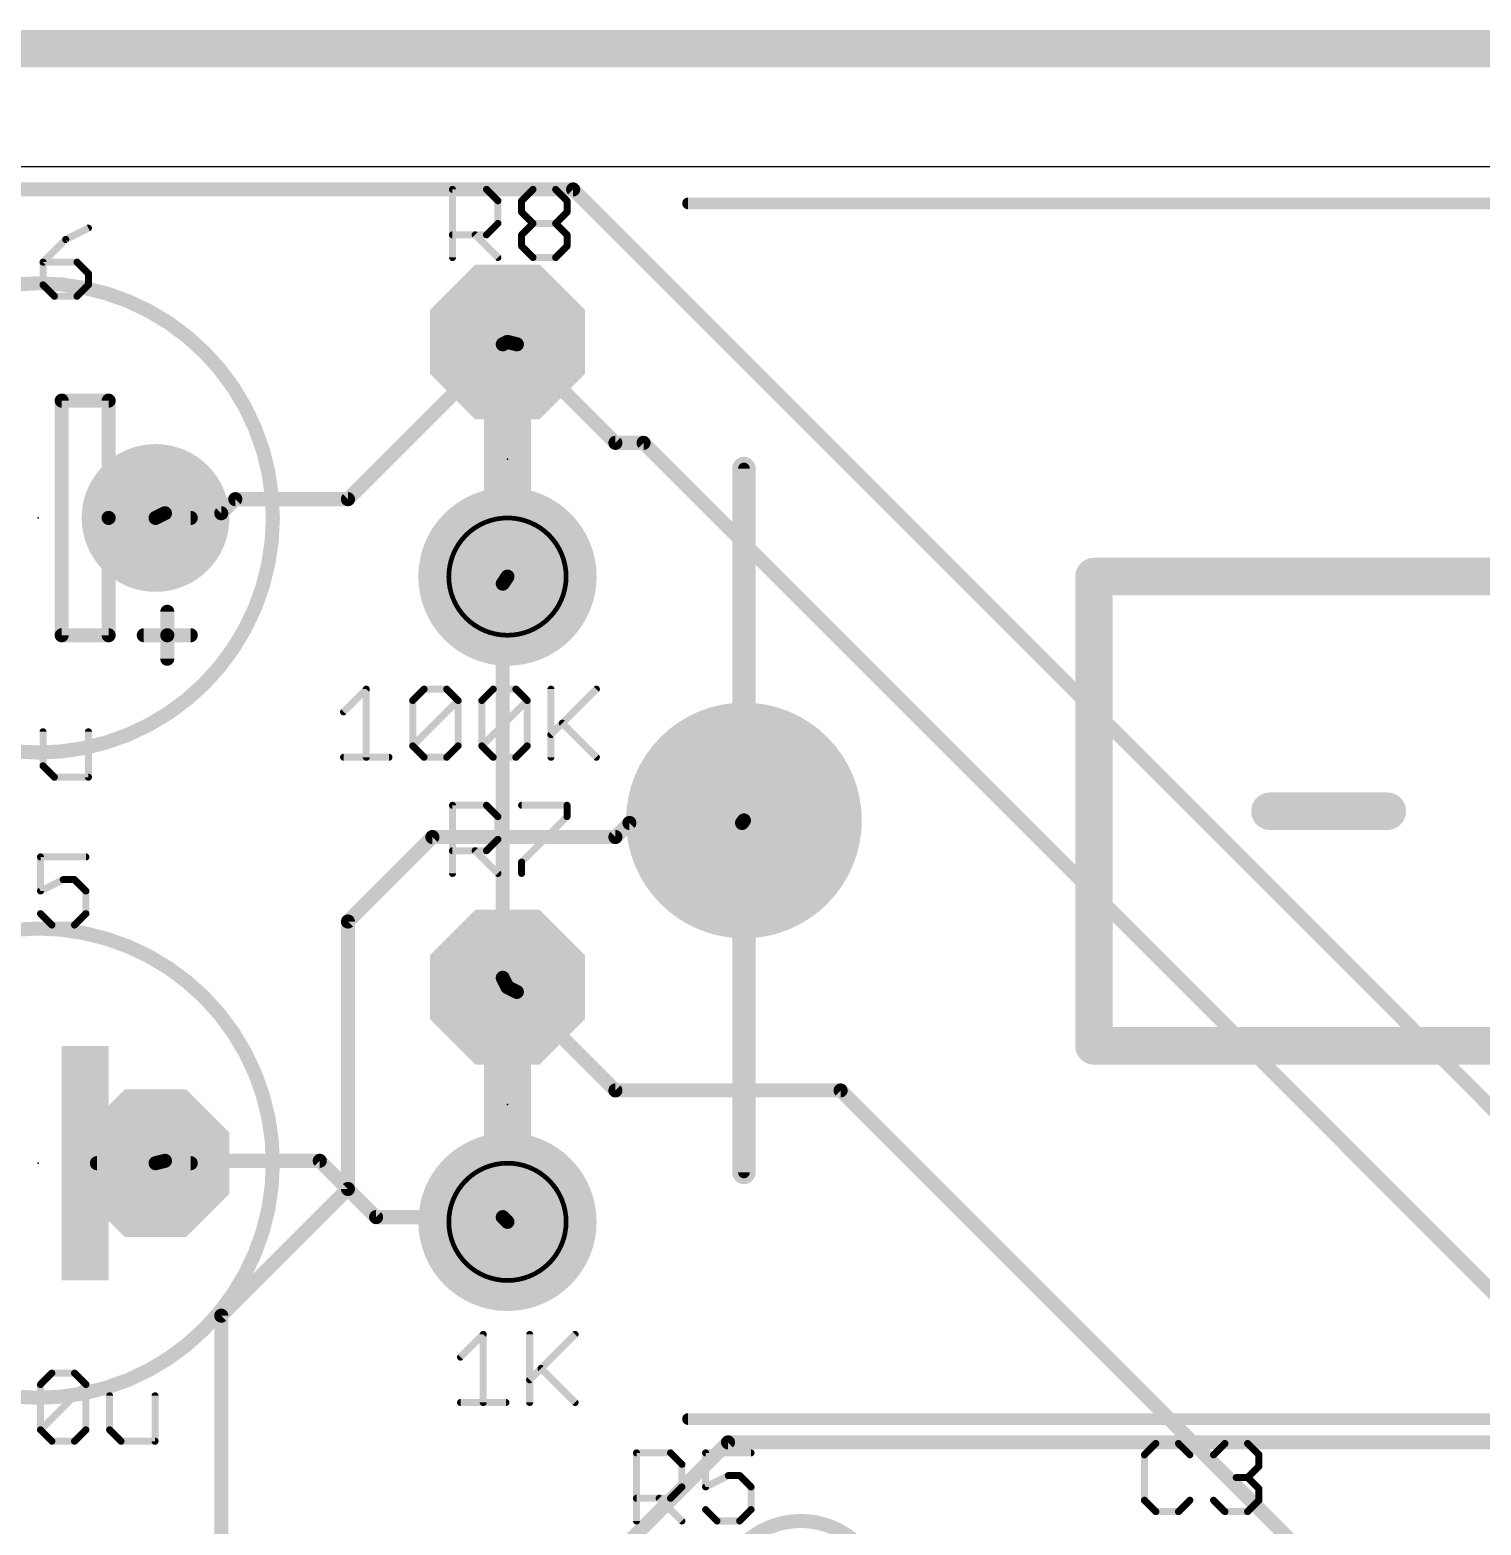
# Model space of a CAD drawing. Extents: x -1.5 to 62.4, y -3.7 to 27.9.
# Drawn here: x 7.53 to 23.24, y 10.69 to 26.87 of the extents above; entities that cross this region are included whole.
import ezdxf

# ---------------------------------------------------------------- set-up
doc = ezdxf.new("R2010")
doc.units = 0
for name, color, linetype in [('1', 22, 'CONTINUOUS'), ('16', 175, 'CONTINUOUS'), ('17', 82, 'CONTINUOUS'), ('20', 7, 'CONTINUOUS'), ('21', 253, 'CONTINUOUS'), ('23', 7, 'CONTINUOUS'), ('25', 253, 'CONTINUOUS'), ('27', 253, 'CONTINUOUS'), ('41', 22, 'CONTINUOUS'), ('51', 253, 'CONTINUOUS')]:
    doc.layers.add(name, color=color, linetype=linetype)

# ---------------------------------------------------------------- blocks, each defined once
blk = doc.blocks.new('ROUNDP')
at = {"const_width": 0.5}
blk.add_lwpolyline([(0, -0.25, 1), (0, 0.25, 1), (0, -0.25)], format="xyb", dxfattribs=at)
blk = doc.blocks.new('RECT')
blk.add_solid([(-0.5, -0.5), (0.5, -0.5), (-0.5, 0.5), (0.5, 0.5)])
blk = doc.blocks.new('OCTAGONP')
at = {"const_width": 0.5}
blk.add_lwpolyline([(-0.25, -0.1036), (-0.25, 0.1036), (-0.1036, 0.25), (0.1036, 0.25), (0.25, 0.1036), (0.25, -0.1036), (0.1036, -0.25), (-0.1036, -0.25), (-0.25, -0.1036), (-0.25, 0.1036)], dxfattribs=at)

msp = doc.modelspace()

# ---------------------------------------------------------------- linework, layer by layer
at = {"layer": '1'}
for points, const_width in [([(-1.27, 26.67), (62.23, 26.67)], 0.4064), ([(12.6492, 23.4696), (10.9728, 21.7932)], 0.1524), ([(12.6492, 23.4696), (12.7, 23.495)], 0.1524), ([(9.7536, 21.7932), (9.6012, 21.6408)], 0.1524), ([(10.9728, 21.7932), (9.7536, 21.7932)], 0.1524), ([(8.9916, 21.6408), (8.89, 21.59)], 0.1524), ([(9.6012, 21.6408), (8.9916, 21.6408)], 0.1524), ([(12.6492, 20.8788), (12.7, 20.955)], 0.1524), ([(12.6492, 16.6116), (12.6492, 20.8788)], 0.1524), ([(12.6492, 16.6116), (12.7, 16.51)], 0.1524), ([(8.9916, 14.6304), (8.89, 14.605)], 0.1524), ([(10.668, 14.6304), (8.9916, 14.6304)], 0.1524), ([(11.2776, 14.0208), (10.668, 14.6304)], 0.1524), ([(12.6492, 14.0208), (11.2776, 14.0208)], 0.1524), ([(12.6492, 14.0208), (12.7, 13.97)], 0.1524), ([(15.0876, 11.5824), (13.4112, 9.906)], 0.1524), ([(30.0228, 11.5824), (15.0876, 11.5824)], 0.1524)]:
    msp.add_lwpolyline(points, dxfattribs=dict(at, const_width=const_width))
at = {"layer": '1', "const_width": 0.0762}
for points in [[(12.6322, 23.5037, 1), (12.6662, 23.4355)], [(12.6761, 23.4427, 1), (12.6223, 23.4965)], [(12.717, 23.4609, 1), (12.683, 23.5291)], [(9.7536, 21.8313, 1), (9.7536, 21.7551)], [(9.7805, 21.7663, 1), (9.7267, 21.8201)], [(10.9459, 21.8201, 1), (10.9997, 21.7663)], [(10.9728, 21.7551, 1), (10.9728, 21.8313)], [(8.9916, 21.6789, 1), (8.9916, 21.6027)], [(9.0086, 21.6067, 1), (8.9746, 21.6749)], [(9.5743, 21.6677, 1), (9.6281, 21.6139)], [(9.6012, 21.6027, 1), (9.6012, 21.6789)], [(8.873, 21.6241, 1), (8.907, 21.5559)], [(12.6873, 20.8788, 1), (12.6111, 20.8788)], [(12.6175, 20.8999, 1), (12.6809, 20.8577)], [(12.7317, 20.9339, 1), (12.6683, 20.9761)], [(12.6833, 16.6286, 1), (12.6151, 16.5946)], [(12.6111, 16.6116, 1), (12.6873, 16.6116)], [(12.6659, 16.493, 1), (12.7341, 16.527)], [(8.8808, 14.642, 1), (8.8992, 14.568)], [(8.9916, 14.6685, 1), (8.9916, 14.5923)], [(9.0008, 14.5934, 1), (8.9824, 14.6674)], [(10.6949, 14.6573, 1), (10.6411, 14.6035)], [(10.668, 14.5923, 1), (10.668, 14.6685)], [(11.2776, 14.0589, 1), (11.2776, 13.9827)], [(11.2507, 13.9939, 1), (11.3045, 14.0477)], [(12.6761, 14.0477, 1), (12.6223, 13.9939)], [(12.6492, 13.9827, 1), (12.6492, 14.0589)], [(12.6731, 13.9431, 1), (12.7269, 13.9969)], [(15.0876, 11.6205, 1), (15.0876, 11.5443)], [(15.1145, 11.5555, 1), (15.0607, 11.6093)]]:
    msp.add_lwpolyline(points, format="xyb", dxfattribs=at)
at = {"layer": '16'}
for points, const_width in [([(62.23, 26.67), (-1.27, 26.67)], 0.4064), ([(13.4112, 25.146), (5.334, 25.146)], 0.1524), ([(27.2796, 11.2776), (13.4112, 25.146)], 0.1524), ([(12.8016, 23.4696), (12.7, 23.495)], 0.1524), ([(12.8016, 23.4696), (13.8684, 22.4028)], 0.1524), ([(13.8684, 22.4028), (14.1732, 22.4028)], 0.1524), ([(14.1732, 22.4028), (25.7556, 10.8204)], 0.1524), ([(14.0208, 18.288), (13.8684, 18.1356)], 0.1524), ([(15.24, 18.288), (14.0208, 18.288)], 0.1524), ([(15.24, 18.288), (15.26, 18.315)], 0.1524), ([(11.8872, 18.1356), (10.9728, 17.2212)], 0.1524), ([(13.8684, 18.1356), (11.8872, 18.1356)], 0.1524), ([(10.9728, 17.2212), (10.9728, 14.3256)], 0.1524), ([(12.8016, 16.4592), (12.7, 16.51)], 0.1524), ([(12.8016, 16.4592), (13.8684, 15.3924)], 0.1524), ([(13.8684, 15.3924), (16.3068, 15.3924)], 0.1524), ([(16.3068, 15.3924), (23.0124, 8.6868)], 0.1524), ([(10.9728, 14.3256), (9.6012, 12.954)], 0.1524), ([(9.6012, 12.954), (9.6012, 5.9436)], 0.1524)]:
    msp.add_lwpolyline(points, dxfattribs=dict(at, const_width=const_width))
at = {"layer": '16', "const_width": 0.0762}
for points in [[(13.4381, 25.1729, 1), (13.3843, 25.1191)], [(13.4112, 25.1079, 1), (13.4112, 25.1841)], [(12.7092, 23.532, 1), (12.6908, 23.458)], [(12.8285, 23.4965, 1), (12.7747, 23.4427)], [(12.7924, 23.4326, 1), (12.8108, 23.5066)], [(13.8684, 22.4409, 1), (13.8684, 22.3647)], [(13.8415, 22.3759, 1), (13.8953, 22.4297)], [(14.2001, 22.4297, 1), (14.1463, 22.3759)], [(14.1732, 22.3647, 1), (14.1732, 22.4409)], [(14.0208, 18.3261, 1), (14.0208, 18.2499)], [(14.0477, 18.2611, 1), (13.9939, 18.3149)], [(15.2094, 18.3107, 1), (15.2706, 18.2653)], [(15.2906, 18.2923, 1), (15.2294, 18.3377)], [(15.24, 18.2499, 1), (15.24, 18.3261)], [(11.8872, 18.1737, 1), (11.8872, 18.0975)], [(11.9141, 18.1087, 1), (11.8603, 18.1625)], [(13.8415, 18.1625, 1), (13.8953, 18.1087)], [(13.8684, 18.0975, 1), (13.8684, 18.1737)], [(11.0109, 17.2212, 1), (10.9347, 17.2212)], [(10.9459, 17.2481, 1), (10.9997, 17.1943)], [(12.717, 16.5441, 1), (12.683, 16.4759)], [(12.8285, 16.4861, 1), (12.7747, 16.4323)], [(12.7846, 16.4251, 1), (12.8186, 16.4933)], [(13.8684, 15.4305, 1), (13.8684, 15.3543)], [(13.8415, 15.3655, 1), (13.8953, 15.4193)], [(16.3337, 15.4193, 1), (16.2799, 15.3655)], [(16.3068, 15.3543, 1), (16.3068, 15.4305)], [(10.9347, 14.3256, 1), (11.0109, 14.3256)], [(10.9997, 14.2987, 1), (10.9459, 14.3525)], [(9.6393, 12.954, 1), (9.5631, 12.954)], [(9.5743, 12.9809, 1), (9.6281, 12.9271)]]:
    msp.add_lwpolyline(points, format="xyb", dxfattribs=at)
at = {"layer": '20'}
msp.add_line((61.265, 25.39), (0, 25.39), dxfattribs=at)
at = {"layer": '21'}
for points, const_width in [([(7.62, 19.05, 1), (7.62, 24.13, 1), (7.62, 19.05)], 0.1524), ([(12.827, 22.352, 1), (12.573, 22.352)], 0.254), ([(12.573, 22.098, 1), (12.827, 22.098)], 0.254), ([(19.05, 21.0566, 1), (19.05, 20.8534)], 0.2032), ([(19.1516, 20.955, 1), (18.9484, 20.955)], 0.2032), ([(9.0551, 20.574, 1), (8.9789, 20.574)], 0.0762), ([(8.763, 20.3581, 1), (8.763, 20.2819)], 0.0762), ([(9.017, 20.3581, 1), (9.017, 20.2819)], 0.0762), ([(9.0551, 20.32, 1), (8.9789, 20.32)], 0.0762), ([(9.017, 20.2819, 1), (9.017, 20.3581)], 0.0762), ([(9.271, 20.2819, 1), (9.271, 20.3581)], 0.0762), ([(8.9789, 20.32, 1), (9.0551, 20.32)], 0.0762), ([(8.9789, 20.066, 1), (9.0551, 20.066)], 0.0762), ([(20.955, 18.5166, 1), (20.955, 18.3134)], 0.2032), ([(22.225, 18.3134, 1), (22.225, 18.5166)], 0.2032), ([(7.62, 12.065, 1), (7.62, 17.145, 1), (7.62, 12.065)], 0.1524), ([(19.05, 15.9766, 1), (19.05, 15.7734)], 0.2032), ([(18.9484, 15.875, 1), (19.1516, 15.875)], 0.2032), ([(12.827, 15.367, 1), (12.573, 15.367)], 0.254), ([(12.573, 15.113, 1), (12.827, 15.113)], 0.254)]:
    msp.add_lwpolyline(points, format="xyb", dxfattribs=dict(at, const_width=const_width))
for points, const_width in [([(12.7, 22.098), (12.7, 22.352)], 0.508), ([(40.64, 20.955), (19.05, 20.955)], 0.4064), ([(19.05, 20.955), (19.05, 15.875)], 0.4064), ([(9.017, 20.574), (9.017, 20.32)], 0.1524), ([(9.017, 20.32), (8.763, 20.32)], 0.1524), ([(9.271, 20.32), (9.017, 20.32)], 0.1524), ([(9.017, 20.32), (9.017, 20.066)], 0.1524), ([(20.955, 18.415), (22.225, 18.415)], 0.4064), ([(19.05, 15.875), (40.64, 15.875)], 0.4064), ([(12.7, 15.113), (12.7, 15.367)], 0.508)]:
    msp.add_lwpolyline(points, dxfattribs=dict(at, const_width=const_width))
at = {"layer": '23'}
for p in [(12.7, 22.225), (7.62, 21.59), (12.7, 15.24), (7.62, 14.605)]:
    msp.add_point(p, dxfattribs=at)
at = {"layer": '25', "const_width": 0.0381}
for points in [[(12.1049, 25.1657, 1), (12.1049, 25.1276)], [(12.1239, 25.1466, 1), (12.0858, 25.1466)], [(12.487, 25.1601, 1), (12.46, 25.1332)], [(12.4735, 25.1276, 1), (12.4735, 25.1657)], [(12.9762, 25.1657, 1), (12.9762, 25.1276)], [(12.9896, 25.1332, 1), (12.9627, 25.1601)], [(13.2354, 25.1601, 1), (13.2084, 25.1332)], [(13.2219, 25.1276, 1), (13.2219, 25.1657)], [(12.6154, 25.0238, 1), (12.5773, 25.0238)], [(12.5829, 25.0103, 1), (12.6098, 25.0372)], [(12.8723, 25.0238, 1), (12.8342, 25.0238)], [(12.8398, 25.0372, 1), (12.8668, 25.0103)], [(12.8668, 24.9144, 1), (12.8398, 24.8874)], [(13.3638, 25.0238, 1), (13.3257, 25.0238)], [(13.3313, 25.0103, 1), (13.3582, 25.0372)], [(13.3582, 24.8874, 1), (13.3313, 24.9144)], [(8.1717, 24.7105, 1), (8.1546, 24.7446)], [(12.5773, 24.778, 1), (12.6154, 24.778)], [(12.6098, 24.7645, 1), (12.5829, 24.7915)], [(12.8342, 24.9009, 1), (12.8723, 24.9009)], [(12.9762, 24.7971, 1), (12.9762, 24.759)], [(12.9627, 24.7645, 1), (12.9896, 24.7915)], [(12.9896, 24.7645, 1), (12.9627, 24.7915)], [(13.2354, 24.7915, 1), (13.2084, 24.7645)], [(13.2084, 24.7915, 1), (13.2354, 24.7645)], [(13.2219, 24.759, 1), (13.2219, 24.7971)], [(13.3257, 24.9009, 1), (13.3638, 24.9009)], [(7.9089, 24.6217, 1), (7.9259, 24.5876)], [(7.9309, 24.5912, 1), (7.904, 24.6181)], [(12.1049, 24.6742, 1), (12.1049, 24.6361)], [(12.3641, 24.6686, 1), (12.3371, 24.6417)], [(12.46, 24.6686, 1), (12.487, 24.6417)], [(12.4735, 24.6361, 1), (12.4735, 24.6742)], [(12.8723, 24.6551, 1), (12.8342, 24.6551)], [(12.8398, 24.6686, 1), (12.8668, 24.6417)], [(13.3638, 24.6551, 1), (13.3257, 24.6551)], [(13.3313, 24.6417, 1), (13.3582, 24.6686)], [(12.5829, 24.3959, 1), (12.6098, 24.4229)], [(12.8342, 24.5323, 1), (12.8723, 24.5323)], [(12.8668, 24.5457, 1), (12.8398, 24.5188)], [(12.9762, 24.4285, 1), (12.9762, 24.3904)], [(12.9627, 24.3959, 1), (12.9896, 24.4229)], [(13.2084, 24.4229, 1), (13.2354, 24.3959)], [(13.2219, 24.3904, 1), (13.2219, 24.4285)], [(13.3257, 24.5323, 1), (13.3638, 24.5323)], [(13.3582, 24.5188, 1), (13.3313, 24.5457)], [(7.6907, 24.3589, 1), (7.6526, 24.3589)], [(7.6717, 24.378, 1), (7.6717, 24.3399)], [(7.6582, 24.3724, 1), (7.6852, 24.3454)], [(8.0538, 24.3724, 1), (8.0268, 24.3454)], [(8.0403, 24.3399, 1), (8.0403, 24.378)], [(12.0858, 24.4094, 1), (12.1239, 24.4094)], [(7.6526, 24.1132, 1), (7.6907, 24.1132)], [(7.6852, 24.1266, 1), (7.6582, 24.0997)], [(8.1822, 24.236, 1), (8.1441, 24.236)], [(8.1441, 24.1132, 1), (8.1822, 24.1132)], [(8.1497, 24.2226, 1), (8.1766, 24.2495)], [(8.1766, 24.0997, 1), (8.1497, 24.1266)], [(7.7946, 24.0094, 1), (7.7946, 23.9713)], [(7.7811, 23.9768, 1), (7.808, 24.0038)], [(8.0268, 24.0038, 1), (8.0538, 23.9768)], [(8.0403, 23.9713, 1), (8.0403, 24.0094)], [(7.6907, 19.2748, 1), (7.6526, 19.2748)], [(8.1822, 19.2748, 1), (8.1441, 19.2748)], [(7.6852, 18.9196, 1), (7.6582, 18.8927)], [(7.6526, 18.9062, 1), (7.6907, 18.9062)], [(7.7946, 18.8024, 1), (7.7946, 18.7643)], [(7.7811, 18.7698, 1), (7.808, 18.7968)], [(8.1441, 18.7833, 1), (8.1822, 18.7833)], [(8.1632, 18.7643, 1), (8.1632, 18.8024)], [(12.1049, 18.4982, 1), (12.1049, 18.4601)], [(12.1239, 18.4791, 1), (12.0858, 18.4791)], [(12.487, 18.4926, 1), (12.46, 18.4657)], [(12.4735, 18.4601, 1), (12.4735, 18.4982)], [(12.8533, 18.4982, 1), (12.8533, 18.4601)], [(13.3638, 18.4791, 1), (13.3257, 18.4791)], [(13.3448, 18.4601, 1), (13.3448, 18.4982)], [(12.6154, 18.3563, 1), (12.5773, 18.3563)], [(12.5829, 18.3428, 1), (12.6098, 18.3697)], [(13.3257, 18.3563, 1), (13.3638, 18.3563)], [(13.3582, 18.3428, 1), (13.3313, 18.3697)], [(12.5773, 18.1105, 1), (12.6154, 18.1105)], [(12.6098, 18.097, 1), (12.5829, 18.124)], [(12.1049, 18.0067, 1), (12.1049, 17.9686)], [(12.3641, 18.0011, 1), (12.3371, 17.9742)], [(12.46, 18.0011, 1), (12.487, 17.9742)], [(12.4735, 17.9686, 1), (12.4735, 18.0067)], [(7.6445, 17.9394, 1), (7.6445, 17.9013)], [(7.6636, 17.9203, 1), (7.6255, 17.9203)], [(8.136, 17.9013, 1), (8.136, 17.9394)], [(12.8723, 17.8648, 1), (12.8342, 17.8648)], [(12.8398, 17.8782, 1), (12.8668, 17.8513)], [(7.8903, 17.6936, 1), (7.8903, 17.6555)], [(7.8988, 17.6575, 1), (7.8817, 17.6916)], [(8.0266, 17.6881, 1), (7.9997, 17.6611)], [(8.0131, 17.6555, 1), (8.0131, 17.6936)], [(12.0858, 17.7419, 1), (12.1239, 17.7419)], [(12.5829, 17.7284, 1), (12.6098, 17.7554)], [(12.8342, 17.7419, 1), (12.8723, 17.7419)], [(7.636, 17.5688, 1), (7.653, 17.5347)], [(7.6255, 17.5517, 1), (7.6636, 17.5517)], [(8.1551, 17.5517, 1), (8.117, 17.5517)], [(8.1225, 17.5382, 1), (8.1495, 17.5652)], [(7.658, 17.3194, 1), (7.631, 17.2925)], [(8.117, 17.306, 1), (8.1551, 17.306)], [(8.1495, 17.2925, 1), (8.1225, 17.3194)], [(7.7674, 17.2021, 1), (7.7674, 17.164)], [(7.7539, 17.1696, 1), (7.7809, 17.1966)], [(7.9997, 17.1966, 1), (8.0266, 17.1696)], [(8.0131, 17.164, 1), (8.0131, 17.2021)], [(12.4568, 12.7514, 1), (12.4187, 12.7514)], [(12.4512, 12.738, 1), (12.4243, 12.7649)], [(12.9595, 12.7514, 1), (12.9214, 12.7514)], [(13.4454, 12.738, 1), (13.4184, 12.7649)], [(12.1785, 12.5192, 1), (12.2055, 12.4922)], [(7.7674, 12.3514, 1), (7.7674, 12.3133)], [(7.7809, 12.3189, 1), (7.7539, 12.3458)], [(8.0266, 12.3458, 1), (7.9997, 12.3189)], [(8.0131, 12.3133, 1), (8.0131, 12.3514)], [(13.0768, 12.3963, 1), (13.0498, 12.3693)], [(7.6636, 12.2095, 1), (7.6255, 12.2095)], [(7.631, 12.2229, 1), (7.658, 12.196)], [(8.1551, 12.2095, 1), (8.117, 12.2095)], [(8.1495, 12.196, 1), (8.1225, 12.2229)], [(8.1225, 12.196, 1), (8.1495, 12.2229)], [(12.9269, 12.2734, 1), (12.9539, 12.2465)], [(8.412, 12.0866, 1), (8.3739, 12.0866)], [(8.9035, 12.0866, 1), (8.8654, 12.0866)], [(12.192, 12.0333, 1), (12.192, 11.9952)], [(12.4187, 12.0142, 1), (12.4568, 12.0142)], [(12.6835, 11.9952, 1), (12.6835, 12.0333)], [(12.9214, 12.0142, 1), (12.9595, 12.0142)], [(13.4184, 12.0007, 1), (13.4454, 12.0277)], [(7.658, 11.7314, 1), (7.631, 11.7045)], [(7.631, 11.7314, 1), (7.658, 11.7045)], [(7.6255, 11.718, 1), (7.6636, 11.718)], [(8.117, 11.718, 1), (8.1551, 11.718)], [(8.1495, 11.7045, 1), (8.1225, 11.7314)], [(8.4064, 11.7314, 1), (8.3795, 11.7045)], [(8.3739, 11.718, 1), (8.412, 11.718)], [(7.7674, 11.6142, 1), (7.7674, 11.5761)], [(7.7539, 11.5816, 1), (7.7809, 11.6086)], [(7.9997, 11.6086, 1), (8.0266, 11.5816)], [(8.0131, 11.5761, 1), (8.0131, 11.6142)], [(8.5158, 11.6142, 1), (8.5158, 11.5761)], [(8.5023, 11.5816, 1), (8.5293, 11.6086)], [(8.8654, 11.5951, 1), (8.9035, 11.5951)], [(8.8844, 11.5761, 1), (8.8844, 11.6142)], [(14.097, 11.4878, 1), (14.097, 11.4497)], [(14.1161, 11.4687, 1), (14.078, 11.4687)], [(14.4791, 11.4822, 1), (14.4521, 11.4553)], [(14.4656, 11.4497, 1), (14.4656, 11.4878)], [(14.8454, 11.4878, 1), (14.8454, 11.4497)], [(14.8645, 11.4687, 1), (14.8264, 11.4687)], [(15.3369, 11.4497, 1), (15.3369, 11.4878)], [(19.719, 11.5894, 1), (19.719, 11.5513)], [(19.7324, 11.5569, 1), (19.7055, 11.5838)], [(19.9782, 11.5838, 1), (19.9512, 11.5569)], [(19.9647, 11.5513, 1), (19.9647, 11.5894)], [(20.4674, 11.5894, 1), (20.4674, 11.5513)], [(20.4809, 11.5569, 1), (20.4539, 11.5838)], [(20.7266, 11.5838, 1), (20.6997, 11.5569)], [(20.7131, 11.5513, 1), (20.7131, 11.5894)], [(14.6075, 11.3459, 1), (14.5694, 11.3459)], [(14.575, 11.3324, 1), (14.602, 11.3593)], [(19.6151, 11.4475, 1), (19.577, 11.4475)], [(19.5826, 11.4609, 1), (19.6096, 11.434)], [(20.0741, 11.434, 1), (20.1011, 11.4609)], [(20.331, 11.4609, 1), (20.358, 11.434)], [(20.8551, 11.4475, 1), (20.817, 11.4475)], [(20.817, 11.3246, 1), (20.8551, 11.3246)], [(20.8225, 11.434, 1), (20.8495, 11.4609)], [(20.8495, 11.3111, 1), (20.8225, 11.3381)], [(15.0912, 11.242, 1), (15.0912, 11.2039)], [(15.0997, 11.2059, 1), (15.0826, 11.24)], [(15.2275, 11.2365, 1), (15.2006, 11.2095)], [(15.214, 11.2039, 1), (15.214, 11.242)], [(20.5903, 11.2208, 1), (20.5903, 11.1827)], [(20.7266, 11.2152, 1), (20.6997, 11.1882)], [(20.6997, 11.2152, 1), (20.7266, 11.1882)], [(20.7131, 11.1827, 1), (20.7131, 11.2208)], [(14.097, 10.9963, 1), (14.097, 10.9582)], [(14.3562, 10.9907, 1), (14.3293, 10.9638)], [(14.4521, 10.9907, 1), (14.4791, 10.9638)], [(14.4656, 10.9582, 1), (14.4656, 10.9963)], [(14.5694, 11.1001, 1), (14.6075, 11.1001)], [(14.602, 11.0866, 1), (14.575, 11.1136)], [(14.8369, 11.1172, 1), (14.8539, 11.0831)], [(14.8264, 11.1001, 1), (14.8645, 11.1001)], [(15.3559, 11.1001, 1), (15.3178, 11.1001)], [(15.3234, 11.0866, 1), (15.3504, 11.1136)], [(20.8551, 11.0788, 1), (20.817, 11.0788)], [(20.8225, 11.0654, 1), (20.8495, 11.0923)], [(14.8589, 10.8678, 1), (14.8319, 10.8409)], [(15.3178, 10.8544, 1), (15.3559, 10.8544)], [(15.3504, 10.8409, 1), (15.3234, 10.8678)], [(19.6096, 10.9694, 1), (19.5826, 10.9425)], [(19.577, 10.956, 1), (19.6151, 10.956)], [(19.719, 10.8521, 1), (19.719, 10.814)], [(19.7055, 10.8196, 1), (19.7324, 10.8466)], [(19.9512, 10.8466, 1), (19.9782, 10.8196)], [(19.9647, 10.814, 1), (19.9647, 10.8521)], [(20.1011, 10.9425, 1), (20.0741, 10.9694)], [(20.358, 10.9694, 1), (20.331, 10.9425)], [(20.4674, 10.8521, 1), (20.4674, 10.814)], [(20.4539, 10.8196, 1), (20.4809, 10.8466)], [(20.6997, 10.8466, 1), (20.7266, 10.8196)], [(20.7131, 10.814, 1), (20.7131, 10.8521)], [(20.817, 10.956, 1), (20.8551, 10.956)], [(20.8495, 10.9425, 1), (20.8225, 10.9694)], [(14.078, 10.7315, 1), (14.1161, 10.7315)], [(14.575, 10.718, 1), (14.602, 10.745)], [(14.9683, 10.7506, 1), (14.9683, 10.7125)], [(14.9548, 10.718, 1), (14.9818, 10.745)], [(15.2006, 10.745, 1), (15.2275, 10.718)], [(15.214, 10.7125, 1), (15.214, 10.7506)]]:
    msp.add_lwpolyline(points, format="xyb", dxfattribs=at)
at = {"layer": '25', "const_width": 0.0762}
for points in [[(12.1049, 24.4094), (12.1049, 25.1466)], [(12.1049, 25.1466), (12.4735, 25.1466)], [(12.4735, 25.1466), (12.5964, 25.0238)], [(12.8533, 25.0238), (12.9762, 25.1466)], [(12.9762, 25.1466), (13.2219, 25.1466)], [(13.2219, 25.1466), (13.3448, 25.0238)], [(12.5964, 25.0238), (12.5964, 24.778)], [(12.8533, 24.9009), (12.8533, 25.0238)], [(12.9762, 24.778), (12.8533, 24.9009)], [(13.3448, 24.9009), (13.2219, 24.778)], [(13.3448, 25.0238), (13.3448, 24.9009)], [(8.1632, 24.7275), (7.9174, 24.6047)], [(12.5964, 24.778), (12.4735, 24.6551)], [(12.8533, 24.6551), (12.9762, 24.778)], [(12.9762, 24.778), (13.2219, 24.778)], [(13.2219, 24.778), (13.3448, 24.6551)], [(7.9174, 24.6047), (7.6717, 24.3589)], [(12.4735, 24.6551), (12.1049, 24.6551)], [(12.3506, 24.6551), (12.5964, 24.4094)], [(12.8533, 24.5323), (12.8533, 24.6551)], [(13.3448, 24.6551), (13.3448, 24.5323)], [(12.9762, 24.4094), (12.8533, 24.5323)], [(13.2219, 24.4094), (12.9762, 24.4094)], [(13.3448, 24.5323), (13.2219, 24.4094)], [(7.6717, 24.3589), (7.6717, 24.1132)], [(8.0403, 24.3589), (7.6717, 24.3589)], [(8.1632, 24.236), (8.0403, 24.3589)], [(7.6717, 24.1132), (7.7946, 23.9903)], [(8.0403, 23.9903), (8.1632, 24.1132)], [(8.1632, 24.1132), (8.1632, 24.236)], [(7.7946, 23.9903), (8.0403, 23.9903)], [(7.6717, 19.2748), (7.6717, 18.9062)], [(8.1632, 18.7833), (8.1632, 19.2748)], [(7.6717, 18.9062), (7.7946, 18.7833)], [(7.7946, 18.7833), (8.1632, 18.7833)], [(12.1049, 17.7419), (12.1049, 18.4791)], [(12.1049, 18.4791), (12.4735, 18.4791)], [(12.4735, 18.4791), (12.5964, 18.3563)], [(12.8533, 18.4791), (13.3448, 18.4791)], [(13.3448, 18.4791), (13.3448, 18.3563)], [(12.5964, 18.3563), (12.5964, 18.1105)], [(13.3448, 18.3563), (12.8533, 17.8648)], [(12.5964, 18.1105), (12.4735, 17.9876)], [(12.4735, 17.9876), (12.1049, 17.9876)], [(12.3506, 17.9876), (12.5964, 17.7419)], [(8.136, 17.9203), (7.6445, 17.9203)], [(7.6445, 17.9203), (7.6445, 17.5517)], [(12.8533, 17.8648), (12.8533, 17.7419)], [(7.6445, 17.5517), (7.8903, 17.6746)], [(7.8903, 17.6746), (8.0131, 17.6746)], [(8.0131, 17.6746), (8.136, 17.5517)], [(8.136, 17.5517), (8.136, 17.306)], [(7.7674, 17.1831), (7.6445, 17.306)], [(8.136, 17.306), (8.0131, 17.1831)], [(8.0131, 17.1831), (7.7674, 17.1831)], [(12.192, 12.5057), (12.4377, 12.7514)], [(12.4377, 12.7514), (12.4377, 12.0142)], [(12.9404, 12.7514), (12.9404, 12.0142)], [(12.9404, 12.2599), (13.4319, 12.7514)], [(7.6445, 12.2095), (7.7674, 12.3323)], [(7.7674, 12.3323), (8.0131, 12.3323)], [(8.0131, 12.3323), (8.136, 12.2095)], [(13.0633, 12.3828), (13.4319, 12.0142)], [(7.6445, 11.718), (7.6445, 12.2095)], [(7.6445, 11.718), (8.136, 12.2095)], [(8.136, 12.2095), (8.136, 11.718)], [(8.3929, 12.0866), (8.3929, 11.718)], [(8.8844, 11.5951), (8.8844, 12.0866)], [(12.192, 12.0142), (12.6835, 12.0142)], [(7.7674, 11.5951), (7.6445, 11.718)], [(8.136, 11.718), (8.0131, 11.5951)], [(8.3929, 11.718), (8.5158, 11.5951)], [(8.0131, 11.5951), (7.7674, 11.5951)], [(8.5158, 11.5951), (8.8844, 11.5951)], [(14.097, 10.7315), (14.097, 11.4687)], [(14.097, 11.4687), (14.4656, 11.4687)], [(14.4656, 11.4687), (14.5885, 11.3459)], [(15.3369, 11.4687), (14.8454, 11.4687)], [(14.8454, 11.4687), (14.8454, 11.1001)], [(19.719, 11.5703), (19.5961, 11.4475)], [(19.9647, 11.5703), (19.719, 11.5703)], [(20.0876, 11.4475), (19.9647, 11.5703)], [(20.3445, 11.4475), (20.4674, 11.5703)], [(20.4674, 11.5703), (20.7131, 11.5703)], [(20.7131, 11.5703), (20.836, 11.4475)], [(14.5885, 11.3459), (14.5885, 11.1001)], [(19.5961, 11.4475), (19.5961, 10.956)], [(20.836, 11.3246), (20.7131, 11.2017)], [(20.836, 11.4475), (20.836, 11.3246)], [(14.8454, 11.1001), (15.0912, 11.223)], [(15.0912, 11.223), (15.214, 11.223)], [(15.214, 11.223), (15.3369, 11.1001)], [(20.7131, 11.2017), (20.5903, 11.2017)], [(20.7131, 11.2017), (20.836, 11.0788)], [(14.4656, 10.9772), (14.097, 10.9772)], [(14.3427, 10.9772), (14.5885, 10.7315)], [(14.5885, 11.1001), (14.4656, 10.9772)], [(15.3369, 11.1001), (15.3369, 10.8544)], [(20.836, 11.0788), (20.836, 10.956)], [(14.9683, 10.7315), (14.8454, 10.8544)], [(15.3369, 10.8544), (15.214, 10.7315)], [(19.5961, 10.956), (19.719, 10.8331)], [(19.719, 10.8331), (19.9647, 10.8331)], [(19.9647, 10.8331), (20.0876, 10.956)], [(20.4674, 10.8331), (20.3445, 10.956)], [(20.7131, 10.8331), (20.4674, 10.8331)], [(20.836, 10.956), (20.7131, 10.8331)], [(15.214, 10.7315), (14.9683, 10.7315)]]:
    msp.add_lwpolyline(points, dxfattribs=at)
at = {"layer": '27', "const_width": 0.0762}
for points in [[(10.9255, 19.4907), (11.1713, 19.7364)], [(11.1713, 19.7364), (11.1713, 18.9992)], [(11.674, 19.6136), (11.7968, 19.7364)], [(11.7968, 19.7364), (12.0426, 19.7364)], [(12.0426, 19.7364), (12.1654, 19.6136)], [(12.4224, 19.6136), (12.5452, 19.7364)], [(12.5452, 19.7364), (12.791, 19.7364)], [(12.791, 19.7364), (12.9139, 19.6136)], [(13.1708, 19.7364), (13.1708, 18.9992)], [(13.1708, 19.2449), (13.6623, 19.7364)], [(11.674, 19.1221), (11.674, 19.6136)], [(11.674, 19.1221), (12.1654, 19.6136)], [(12.1654, 19.6136), (12.1654, 19.1221)], [(12.4224, 19.1221), (12.4224, 19.6136)], [(12.4224, 19.1221), (12.9139, 19.6136)], [(12.9139, 19.6136), (12.9139, 19.1221)], [(13.2937, 19.3678), (13.6623, 18.9992)], [(11.7968, 18.9992), (11.674, 19.1221)], [(12.1654, 19.1221), (12.0426, 18.9992)], [(12.5452, 18.9992), (12.4224, 19.1221)], [(12.9139, 19.1221), (12.791, 18.9992)], [(10.9255, 18.9992), (11.417, 18.9992)], [(12.0426, 18.9992), (11.7968, 18.9992)], [(12.791, 18.9992), (12.5452, 18.9992)]]:
    msp.add_lwpolyline(points, dxfattribs=at)
at = {"layer": '27', "const_width": 0.0381}
for points in [[(11.1903, 19.7364, 1), (11.1522, 19.7364)], [(11.1847, 19.723, 1), (11.1578, 19.7499)], [(11.7968, 19.7555, 1), (11.7968, 19.7174)], [(11.8103, 19.723, 1), (11.7834, 19.7499)], [(12.056, 19.7499, 1), (12.0291, 19.723)], [(12.0426, 19.7174, 1), (12.0426, 19.7555)], [(12.5452, 19.7555, 1), (12.5452, 19.7174)], [(12.5587, 19.723, 1), (12.5318, 19.7499)], [(12.8045, 19.7499, 1), (12.7775, 19.723)], [(12.791, 19.7174, 1), (12.791, 19.7555)], [(13.1898, 19.7364, 1), (13.1517, 19.7364)], [(13.6757, 19.723, 1), (13.6488, 19.7499)], [(11.693, 19.6136, 1), (11.6549, 19.6136)], [(11.6605, 19.627, 1), (11.6874, 19.6001)], [(12.1845, 19.6136, 1), (12.1464, 19.6136)], [(12.1789, 19.6001, 1), (12.152, 19.627)], [(12.152, 19.6001, 1), (12.1789, 19.627)], [(12.4414, 19.6136, 1), (12.4033, 19.6136)], [(12.4089, 19.627, 1), (12.4358, 19.6001)], [(12.9329, 19.6136, 1), (12.8948, 19.6136)], [(12.9273, 19.6001, 1), (12.9004, 19.627)], [(12.9004, 19.6001, 1), (12.9273, 19.627)], [(10.9121, 19.5042, 1), (10.939, 19.4772)], [(13.1573, 19.2584, 1), (13.1843, 19.2315)], [(13.3071, 19.3813, 1), (13.2802, 19.3543)], [(11.6549, 19.1221, 1), (11.693, 19.1221)], [(11.6874, 19.1355, 1), (11.6605, 19.1086)], [(11.6605, 19.1355, 1), (11.6874, 19.1086)], [(12.1464, 19.1221, 1), (12.1845, 19.1221)], [(12.1789, 19.1086, 1), (12.152, 19.1355)], [(12.4033, 19.1221, 1), (12.4414, 19.1221)], [(12.4358, 19.1355, 1), (12.4089, 19.1086)], [(12.4089, 19.1355, 1), (12.4358, 19.1086)], [(12.8948, 19.1221, 1), (12.9329, 19.1221)], [(12.9273, 19.1086, 1), (12.9004, 19.1355)], [(10.9255, 19.0183, 1), (10.9255, 18.9802)], [(11.1522, 18.9992, 1), (11.1903, 18.9992)], [(11.417, 18.9802, 1), (11.417, 19.0183)], [(11.7968, 19.0183, 1), (11.7968, 18.9802)], [(11.7834, 18.9857, 1), (11.8103, 19.0127)], [(12.0291, 19.0127, 1), (12.056, 18.9857)], [(12.0426, 18.9802, 1), (12.0426, 19.0183)], [(12.5452, 19.0183, 1), (12.5452, 18.9802)], [(12.5318, 18.9857, 1), (12.5587, 19.0127)], [(12.7775, 19.0127, 1), (12.8045, 18.9857)], [(12.791, 18.9802, 1), (12.791, 19.0183)], [(13.1517, 18.9992, 1), (13.1898, 18.9992)], [(13.6488, 18.9857, 1), (13.6757, 19.0127)]]:
    msp.add_lwpolyline(points, format="xyb", dxfattribs=at)
at = {"layer": '41', "const_width": 0.254}
msp.add_lwpolyline([(15.26, 22.125), (15.26, 14.505)], dxfattribs=at)
at = {"layer": '41', "const_width": 0.127}
for points in [[(15.3235, 22.125, 1), (15.1965, 22.125)], [(15.1965, 14.505, 1), (15.3235, 14.505)]]:
    msp.add_lwpolyline(points, format="xyb", dxfattribs=at)
at = {"layer": '51'}
for points, const_width in [([(46.305, 24.995), (14.655, 24.995)], 0.127), ([(12.7, 20.955), (12.7, 23.495)], 0.508), ([(8.382, 22.86), (7.874, 22.86)], 0.1524), ([(7.874, 22.86), (7.874, 20.32)], 0.1524), ([(8.382, 21.59), (8.382, 22.86)], 0.1524), ([(15.26, 14.505), (15.26, 22.125)], 0.127), ([(9.271, 21.59), (8.382, 21.59)], 0.1524), ([(8.382, 20.32), (8.382, 21.59)], 0.1524), ([(7.874, 20.32), (8.382, 20.32)], 0.1524), ([(12.7, 13.97), (12.7, 16.51)], 0.508), ([(8.255, 14.605), (9.271, 14.605)], 0.1524), ([(46.305, 11.835), (14.655, 11.835)], 0.127)]:
    msp.add_lwpolyline(points, dxfattribs=dict(at, const_width=const_width))
for points, const_width in [([(14.655, 25.0267, 1), (14.655, 24.9633)], 0.0635), ([(12.827, 23.495, 1), (12.573, 23.495)], 0.254), ([(7.874, 22.8981, 1), (7.874, 22.8219)], 0.0762), ([(7.9121, 22.86, 1), (7.8359, 22.86)], 0.0762), ([(8.4201, 22.86, 1), (8.3439, 22.86)], 0.0762), ([(8.382, 22.8219, 1), (8.382, 22.8981)], 0.0762), ([(15.2918, 22.125, 1), (15.2283, 22.125)], 0.0635), ([(12.7, 20.066, 1), (12.7, 21.844, 1), (12.7, 20.066)], 0.1524), ([(8.382, 21.6281, 1), (8.382, 21.5519)], 0.0762), ([(8.4201, 21.59, 1), (8.3439, 21.59)], 0.0762), ([(8.3439, 21.59, 1), (8.4201, 21.59)], 0.0762), ([(9.271, 21.5519, 1), (9.271, 21.6281)], 0.0762), ([(12.7, 20.32, 1), (12.7, 21.59, 1), (12.7, 20.32)], 0.0508), ([(12.573, 20.955, 1), (12.827, 20.955)], 0.254), ([(7.874, 20.3581, 1), (7.874, 20.2819)], 0.0762), ([(8.382, 20.2819, 1), (8.382, 20.3581)], 0.0762), ([(7.8359, 20.32, 1), (7.9121, 20.32)], 0.0762), ([(8.3439, 20.32, 1), (8.4201, 20.32)], 0.0762), ([(12.827, 16.51, 1), (12.573, 16.51)], 0.254), ([(12.7, 13.081, 1), (12.7, 14.859, 1), (12.7, 13.081)], 0.1524), ([(8.255, 14.6431, 1), (8.255, 14.5669)], 0.0762), ([(9.271, 14.5669, 1), (9.271, 14.6431)], 0.0762), ([(12.7, 13.335, 1), (12.7, 14.605, 1), (12.7, 13.335)], 0.0508), ([(15.2283, 14.505, 1), (15.2918, 14.505)], 0.0635), ([(12.573, 13.97, 1), (12.827, 13.97)], 0.254), ([(14.655, 11.8668, 1), (14.655, 11.8033)], 0.0635), ([(15.875, 8.9535, 1), (15.875, 10.7315, 1), (15.875, 8.9535)], 0.1524)]:
    msp.add_lwpolyline(points, format="xyb", dxfattribs=dict(at, const_width=const_width))

# ---------------------------------------------------------------- block references
at = {"layer": '17'}
for name, p, xscale, yscale, rotation in [('OCTAGONP', (12.7, 23.495), 1.6764, 1.6764, 90), ('OCTAGONP', (12.7, 23.495), 1.6764, 1.6764, 90), ('ROUNDP', (8.89, 21.59), 1.6002, 1.6002, 180), ('ROUNDP', (8.89, 21.59), 1.6002, 1.6002, 180), ('OCTAGONP', (12.7, 20.955), 1.6764, 1.6764, 90), ('OCTAGONP', (12.7, 20.955), 1.6764, 1.6764, 90), ('ROUNDP', (15.26, 18.315), 2.5527, 2.5527, 180), ('ROUNDP', (15.26, 18.315), 2.5527, 2.5527, 180), ('OCTAGONP', (12.7, 16.51), 1.6764, 1.6764, 90), ('OCTAGONP', (12.7, 16.51), 1.6764, 1.6764, 90), ('OCTAGONP', (12.7, 13.97), 1.6764, 1.6764, 90), ('OCTAGONP', (12.7, 13.97), 1.6764, 1.6764, 90)]:
    msp.add_blockref(name, p, dxfattribs=dict(at, xscale=xscale, yscale=yscale, rotation=rotation))
at = {"layer": '17', "xscale": 1.6002, "yscale": 1.6002}
msp.add_blockref('OCTAGONP', (8.89, 14.605), dxfattribs=at)
msp.add_blockref('OCTAGONP', (8.89, 14.605), dxfattribs=at)
at = {"layer": '51', "xscale": 0.508, "yscale": 2.54}
msp.add_blockref('RECT', (8.128, 14.605), dxfattribs=at)

doc.saveas('drawing.dxf')
